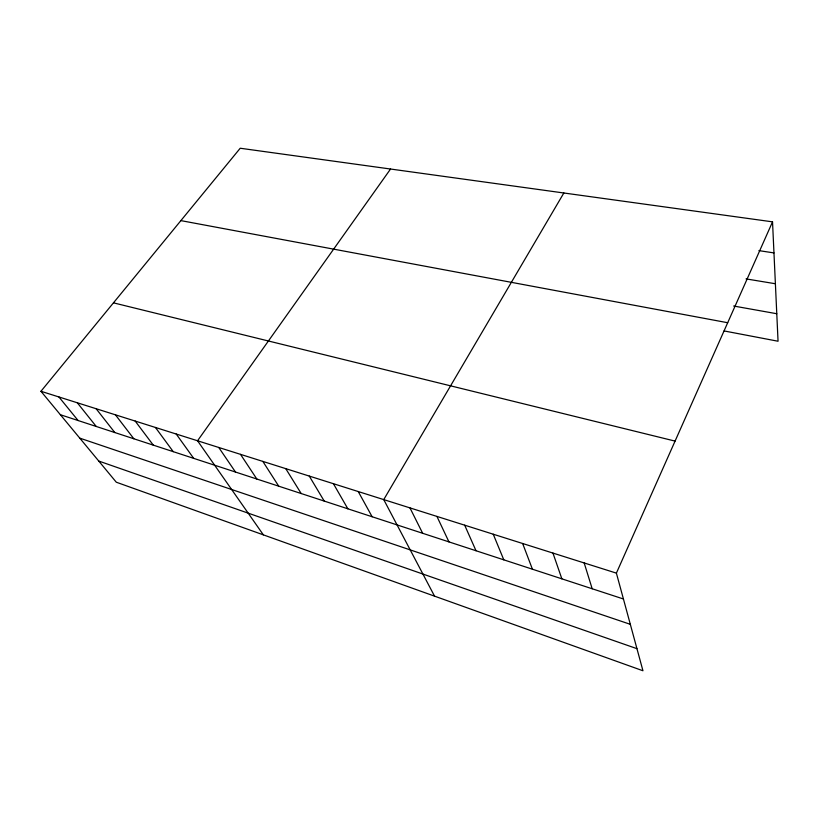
<?xml version="1.0" encoding="UTF-8"?>
<svg xmlns="http://www.w3.org/2000/svg" width="819" height="819" viewBox="0 0 819 819"><rect width="100%" height="100%" fill="white"/><g stroke="black" fill="none" stroke-linecap="round" stroke-linejoin="round"><path stroke-width="1.23" d="M616.39 573.126L772.532 221.847L240.223 148.239L40.95 391.287L116.288 482.207L642.956 670.761L616.39 573.126L40.95 391.287M563.851 192.987L383.742 499.61L434.541 596.14M390.54 169.031L197.543 440.765L263.36 534.858M758.896 250.624L773.965 252.917M746.037 278.89L775.388 283.743M733.64 306.019L776.781 313.728M180.886 220.618L727.692 322.727M724.088 330.937L778.05 341.236L772.532 221.847M113.472 302.846L675.071 441.103M60.381 414.731L623.433 598.986M79.781 438.145L630.323 624.324M98.761 461.056L636.947 648.668M58.907 396.959L78.112 420.536M77.293 402.774L96.253 426.474M96.12 408.722L114.824 432.555M115.418 414.813L133.835 438.769M135.186 421.068L153.307 445.147M155.446 427.467L173.249 451.668M176.228 434.039L193.693 458.364M218.755 447.471L235.483 472.031M240.51 454.35L256.838 479.023M262.838 461.404L278.736 486.189M285.749 468.642L301.187 493.54M309.265 476.074L324.232 501.074M333.425 483.712L347.87 508.814M358.241 491.554L372.133 516.748M409.961 507.893L422.655 533.282M436.926 516.42L448.955 541.891M464.68 525.184L476.003 550.737M493.243 534.213L503.808 559.838M522.655 543.509L532.422 569.205M552.958 553.081L561.865 578.838M584.182 562.95L592.188 588.759"/></g></svg>
